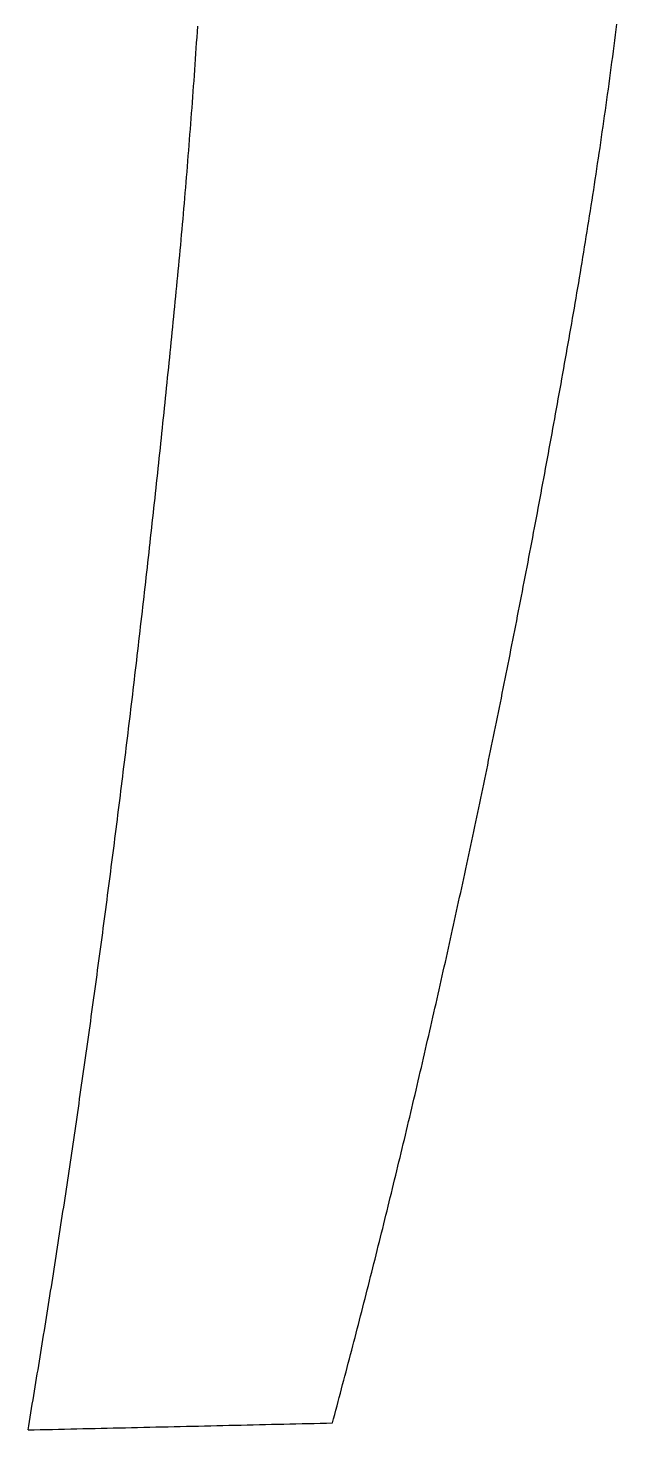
# Model space of a CAD drawing. Header units: inches. Extents: x 10 to 59099, y -255 to 18259.
# Drawn here: x 21345 to 24338, y -78 to 7049 of the extents above; entities that cross this region are included whole.
import ezdxf

# ---------------------------------------------------------------- set-up
doc = ezdxf.new("R2010")
doc.units = ezdxf.units.IN
doc.header["$MEASUREMENT"] = 0
doc.layers.add('VFDE_Folienkante 3dpoly', color=181, linetype='Continuous')

msp = doc.modelspace()

# ---------------------------------------------------------------- linework, layer by layer
at = {"layer": 'VFDE_Folienkante 3dpoly', "color": 2}
for p, q in [((22206, 7030.2, 10272.5), (22207.9, 7058.1, 10286.2)), ((24334.8, 7041.7, 10169.5), (24338.3, 7069.4, 10182.8)), ((22202.3, 6974.7, 10244.9), (22204.2, 7002.4, 10258.7)), ((22204.2, 7002.4, 10258.7), (22206, 7030.2, 10272.5)), ((24324, 6958.7, 10129.3), (24327.6, 6986.3, 10142.8)), ((24327.6, 6986.3, 10142.8), (24331.2, 7014, 10156.2)), ((24331.2, 7014, 10156.2), (24334.8, 7041.7, 10169.5)), ((22196.6, 6891.5, 10203.1), (22198.5, 6919.2, 10217.1)), ((22198.5, 6919.2, 10217.1), (22200.4, 6946.9, 10231.1)), ((22200.4, 6946.9, 10231.1), (22202.3, 6974.7, 10244.9)), ((24316.8, 6903.6, 10102.2), (24320.4, 6931.1, 10115.8)), ((24320.4, 6931.1, 10115.8), (24324, 6958.7, 10129.3)), ((22192.8, 6836.3, 10174.9), (22194.7, 6863.9, 10189)), ((22194.7, 6863.9, 10189), (22196.6, 6891.5, 10203.1)), ((24305.8, 6821.2, 10061), (24309.5, 6848.6, 10074.8)), ((24309.5, 6848.6, 10074.8), (24313.1, 6876.1, 10088.5)), ((24313.1, 6876.1, 10088.5), (24316.8, 6903.6, 10102.2)), ((22186.9, 6753.7, 10132.1), (22188.9, 6781.2, 10146.4)), ((22188.9, 6781.2, 10146.4), (22190.8, 6808.7, 10160.7)), ((22190.8, 6808.7, 10160.7), (22192.8, 6836.3, 10174.9)), ((24298.3, 6766.4, 10033.2), (24302.1, 6793.8, 10047.2)), ((24302.1, 6793.8, 10047.2), (24305.8, 6821.2, 10061)), ((22182.9, 6698.8, 10103.2), (22184.9, 6726.2, 10117.7)), ((22184.9, 6726.2, 10117.7), (22186.9, 6753.7, 10132.1)), ((24287, 6684.5, 9991.1), (24290.8, 6711.8, 10005.2)), ((24290.8, 6711.8, 10005.2), (24294.6, 6739.1, 10019.3)), ((24294.6, 6739.1, 10019.3), (24298.3, 6766.4, 10033.2)), ((22176.8, 6616.7, 10059.4), (22178.8, 6644, 10074)), ((22178.8, 6644, 10074), (22180.9, 6671.4, 10088.6)), ((22180.9, 6671.4, 10088.6), (22182.9, 6698.8, 10103.2)), ((24275.6, 6602.9, 9948.4), (24279.4, 6630.1, 9962.7)), ((24279.4, 6630.1, 9962.7), (24283.2, 6657.3, 9976.9)), ((24283.2, 6657.3, 9976.9), (24287, 6684.5, 9991.1)), ((22170.6, 6535, 10015), (22172.6, 6562.2, 10029.8)), ((22172.6, 6562.2, 10029.8), (22174.7, 6589.4, 10044.6)), ((22174.7, 6589.4, 10044.6), (22176.8, 6616.7, 10059.4)), ((24267.9, 6548.7, 9919.6), (24271.8, 6575.8, 9934)), ((24271.8, 6575.8, 9934), (24275.6, 6602.9, 9948.4)), ((22166.3, 6480.7, 9985), (22168.4, 6507.8, 10000)), ((22168.4, 6507.8, 10000), (22170.6, 6535, 10015)), ((24256.2, 6467.7, 9875.9), (24260.1, 6494.7, 9890.5)), ((24260.1, 6494.7, 9890.5), (24264, 6521.7, 9905.1)), ((24264, 6521.7, 9905.1), (24267.9, 6548.7, 9919.6)), ((22159.9, 6399.5, 9939.7), (22162, 6426.5, 9954.9)), ((22162, 6426.5, 9954.9), (22164.2, 6453.6, 9970)), ((22164.2, 6453.6, 9970), (22166.3, 6480.7, 9985)), ((24248.3, 6413.9, 9846.5), (24252.3, 6440.8, 9861.2)), ((24252.3, 6440.8, 9861.2), (24256.2, 6467.7, 9875.9)), ((22153.3, 6318.7, 9893.7), (22155.5, 6345.6, 9909.1)), ((22155.5, 6345.6, 9909.1), (22157.7, 6372.5, 9924.4)), ((22157.7, 6372.5, 9924.4), (22159.9, 6399.5, 9939.7)), ((24236.3, 6333.4, 9801.8), (24240.3, 6360.2, 9816.8)), ((24240.3, 6360.2, 9816.8), (24244.3, 6387, 9831.7)), ((24244.3, 6387, 9831.7), (24248.3, 6413.9, 9846.5)), ((22148.9, 6265, 9862.7), (22151.1, 6291.8, 9878.2)), ((22151.1, 6291.8, 9878.2), (22153.3, 6318.7, 9893.7)), ((24224.2, 6253.3, 9756.6), (24228.3, 6279.9, 9771.8)), ((24228.3, 6279.9, 9771.8), (24232.3, 6306.6, 9786.8)), ((24232.3, 6306.6, 9786.8), (24236.3, 6333.4, 9801.8)), ((22142.1, 6184.7, 9815.8), (22144.4, 6211.4, 9831.5)), ((22144.4, 6211.4, 9831.5), (22146.6, 6238.2, 9847.1)), ((22146.6, 6238.2, 9847.1), (22148.9, 6265, 9862.7)), ((24216.1, 6200, 9726.2), (24220.2, 6226.6, 9741.5)), ((24220.2, 6226.6, 9741.5), (24224.2, 6253.3, 9756.6)), ((22135.2, 6104.8, 9768.3), (22137.5, 6131.4, 9784.2)), ((22137.5, 6131.4, 9784.2), (22139.8, 6158, 9800)), ((22139.8, 6158, 9800), (22142.1, 6184.7, 9815.8)), ((24203.7, 6120.5, 9680.1), (24207.8, 6147, 9695.5)), ((24207.8, 6147, 9695.5), (24212, 6173.5, 9710.9)), ((24212, 6173.5, 9710.9), (24216.1, 6200, 9726.2)), ((22130.5, 6051.7, 9736.3), (22132.9, 6078.2, 9752.3)), ((22132.9, 6078.2, 9752.3), (22135.2, 6104.8, 9768.3)), ((24191.2, 6041.3, 9633.4), (24195.4, 6067.6, 9649)), ((24195.4, 6067.6, 9649), (24199.5, 6094, 9664.6)), ((24199.5, 6094, 9664.6), (24203.7, 6120.5, 9680.1)), ((22123.4, 5972.4, 9687.8), (22125.8, 5998.8, 9704)), ((22125.8, 5998.8, 9704), (22128.2, 6025.2, 9720.2)), ((22128.2, 6025.2, 9720.2), (22130.5, 6051.7, 9736.3)), ((24178.5, 5962.4, 9586.1), (24182.7, 5988.7, 9601.9)), ((24182.7, 5988.7, 9601.9), (24187, 6015, 9617.7)), ((24187, 6015, 9617.7), (24191.2, 6041.3, 9633.4)), ((22116.2, 5893.4, 9638.8), (22118.6, 5919.7, 9655.2)), ((22118.6, 5919.7, 9655.2), (22121, 5946, 9671.5)), ((22121, 5946, 9671.5), (22123.4, 5972.4, 9687.8)), ((24169.9, 5910.1, 9554.3), (24174.2, 5936.3, 9570.2)), ((24174.2, 5936.3, 9570.2), (24178.5, 5962.4, 9586.1)), ((22111.3, 5841, 9605.7), (22113.7, 5867.2, 9622.3)), ((22113.7, 5867.2, 9622.3), (22116.2, 5893.4, 9638.8)), ((24157, 5831.9, 9506.1), (24161.3, 5857.9, 9522.2)), ((24161.3, 5857.9, 9522.2), (24165.6, 5884, 9538.3)), ((24165.6, 5884, 9538.3), (24169.9, 5910.1, 9554.3)), ((22103.8, 5762.6, 9555.8), (22106.3, 5788.7, 9572.5)), ((22106.3, 5788.7, 9572.5), (22108.8, 5814.8, 9589.2)), ((22108.8, 5814.8, 9589.2), (22111.3, 5841, 9605.7)), ((24143.9, 5754, 9457.3), (24148.3, 5779.9, 9473.6)), ((24148.3, 5779.9, 9473.6), (24152.7, 5805.9, 9489.9)), ((24152.7, 5805.9, 9489.9), (24157, 5831.9, 9506.1)), ((22096.3, 5684.5, 9505.4), (22098.8, 5710.5, 9522.3)), ((22098.8, 5710.5, 9522.3), (22101.3, 5736.6, 9539.1)), ((22101.3, 5736.6, 9539.1), (22103.8, 5762.6, 9555.8)), ((24130.7, 5676.4, 9408.2), (24135.1, 5702.2, 9424.6)), ((24135.1, 5702.2, 9424.6), (24139.5, 5728.1, 9441)), ((24139.5, 5728.1, 9441), (24143.9, 5754, 9457.3)), ((22088.7, 5606.7, 9454.6), (22091.2, 5632.6, 9471.6)), ((22091.2, 5632.6, 9471.6), (22093.8, 5658.6, 9488.5)), ((22093.8, 5658.6, 9488.5), (22096.3, 5684.5, 9505.4)), ((24121.8, 5624.9, 9375.1), (24126.3, 5650.6, 9391.7)), ((24126.3, 5650.6, 9391.7), (24130.7, 5676.4, 9408.2)), ((22083.5, 5555, 9420.6), (22086.1, 5580.9, 9437.6)), ((22086.1, 5580.9, 9437.6), (22088.7, 5606.7, 9454.6)), ((24108.4, 5547.8, 9325.3), (24112.9, 5573.4, 9341.9)), ((24112.9, 5573.4, 9341.9), (24117.4, 5599.1, 9358.6)), ((24117.4, 5599.1, 9358.6), (24121.8, 5624.9, 9375.1)), ((22075.8, 5477.6, 9369.2), (22078.4, 5503.4, 9386.4)), ((22078.4, 5503.4, 9386.4), (22081, 5529.2, 9403.5)), ((22081, 5529.2, 9403.5), (22083.5, 5555, 9420.6)), ((24094.9, 5470.9, 9275.1), (24099.5, 5496.5, 9291.9)), ((24099.5, 5496.5, 9291.9), (24103.9, 5522.1, 9308.6)), ((24103.9, 5522.1, 9308.6), (24108.4, 5547.8, 9325.3)), ((22068, 5400.3, 9317.7), (22070.6, 5426, 9334.9)), ((22070.6, 5426, 9334.9), (22073.2, 5451.8, 9352.1)), ((22073.2, 5451.8, 9352.1), (22075.8, 5477.6, 9369.2)), ((24081.4, 5394.2, 9224.7), (24085.9, 5419.7, 9241.5)), ((24085.9, 5419.7, 9241.5), (24090.4, 5445.3, 9258.3)), ((24090.4, 5445.3, 9258.3), (24094.9, 5470.9, 9275.1)), ((22060.1, 5323.2, 9265.9), (22062.8, 5348.9, 9283.2)), ((22062.8, 5348.9, 9283.2), (22065.4, 5374.6, 9300.4)), ((22065.4, 5374.6, 9300.4), (22068, 5400.3, 9317.7)), ((24072.3, 5343.1, 9191), (24076.9, 5368.6, 9207.8)), ((24076.9, 5368.6, 9207.8), (24081.4, 5394.2, 9224.7)), ((22054.9, 5271.8, 9231.3), (22057.5, 5297.5, 9248.6)), ((22057.5, 5297.5, 9248.6), (22060.1, 5323.2, 9265.9)), ((24058.7, 5266.6, 9140.2), (24063.2, 5292.1, 9157.2)), ((24063.2, 5292.1, 9157.2), (24067.8, 5317.6, 9174.1)), ((24067.8, 5317.6, 9174.1), (24072.3, 5343.1, 9191)), ((22047, 5194.9, 9179.2), (22049.6, 5220.5, 9196.6)), ((22049.6, 5220.5, 9196.6), (22052.3, 5246.2, 9213.9)), ((22052.3, 5246.2, 9213.9), (22054.9, 5271.8, 9231.3)), ((24045, 5190.3, 9089.3), (24049.6, 5215.7, 9106.3)), ((24049.6, 5215.7, 9106.3), (24054.1, 5241.2, 9123.3)), ((24054.1, 5241.2, 9123.3), (24058.7, 5266.6, 9140.2)), ((22039.1, 5118, 9127), (22041.7, 5143.6, 9144.4)), ((22041.7, 5143.6, 9144.4), (22044.3, 5169.2, 9161.8)), ((22044.3, 5169.2, 9161.8), (22047, 5194.9, 9179.2)), ((24031.3, 5114, 9038.3), (24035.8, 5139.4, 9055.3)), ((24035.8, 5139.4, 9055.3), (24040.4, 5164.8, 9072.3)), ((24040.4, 5164.8, 9072.3), (24045, 5190.3, 9089.3)), ((22031.1, 5041.3, 9074.6), (22033.7, 5066.9, 9092.1)), ((22033.7, 5066.9, 9092.1), (22036.4, 5092.5, 9109.6)), ((22036.4, 5092.5, 9109.6), (22039.1, 5118, 9127)), ((24017.5, 5037.9, 8987.1), (24022.1, 5063.2, 9004.1)), ((24022.1, 5063.2, 9004.1), (24026.7, 5088.6, 9021.2)), ((24026.7, 5088.6, 9021.2), (24031.3, 5114, 9038.3)), ((22023.1, 4964.7, 9022.1), (22025.7, 4990.3, 9039.6)), ((22025.7, 4990.3, 9039.6), (22028.4, 5015.8, 9057.1)), ((22028.4, 5015.8, 9057.1), (22031.1, 5041.3, 9074.6)), ((24008.3, 4987.2, 8952.8), (24012.9, 5012.5, 8969.9)), ((24012.9, 5012.5, 8969.9), (24017.5, 5037.9, 8987.1)), ((22017.7, 4913.8, 8986.9), (22020.4, 4939.2, 9004.5)), ((22020.4, 4939.2, 9004.5), (22023.1, 4964.7, 9022.1)), ((23994.4, 4911.2, 8901.3), (23999, 4936.5, 8918.5)), ((23999, 4936.5, 8918.5), (24003.7, 4961.8, 8935.7)), ((24003.7, 4961.8, 8935.7), (24008.3, 4987.2, 8952.8)), ((22009.6, 4837.4, 8934.1), (22012.3, 4862.8, 8951.7)), ((22012.3, 4862.8, 8951.7), (22015, 4888.3, 8969.3)), ((22015, 4888.3, 8969.3), (22017.7, 4913.8, 8986.9)), ((23980.5, 4835.5, 8849.6), (23985.2, 4860.7, 8866.9)), ((23985.2, 4860.7, 8866.9), (23989.8, 4886, 8884.1)), ((23989.8, 4886, 8884.1), (23994.4, 4911.2, 8901.3)), ((22001.5, 4761.2, 8881), (22004.2, 4786.6, 8898.7)), ((22004.2, 4786.6, 8898.7), (22006.9, 4812, 8916.4)), ((22006.9, 4812, 8916.4), (22009.6, 4837.4, 8934.1)), ((23966.6, 4759.8, 8797.7), (23971.2, 4785, 8815)), ((23971.2, 4785, 8815), (23975.9, 4810.2, 8832.3)), ((23975.9, 4810.2, 8832.3), (23980.5, 4835.5, 8849.6)), ((21993.3, 4685.1, 8827.7), (21996, 4710.5, 8845.5)), ((21996, 4710.5, 8845.5), (21998.8, 4735.8, 8863.2)), ((21998.8, 4735.8, 8863.2), (22001.5, 4761.2, 8881)), ((23952.5, 4684.3, 8745.6), (23957.2, 4709.5, 8763)), ((23957.2, 4709.5, 8763), (23961.9, 4734.6, 8780.4)), ((23961.9, 4734.6, 8780.4), (23966.6, 4759.8, 8797.7)), ((21985.1, 4609.2, 8774.2), (21987.8, 4634.5, 8792)), ((21987.8, 4634.5, 8792), (21990.6, 4659.8, 8809.9)), ((21990.6, 4659.8, 8809.9), (21993.3, 4685.1, 8827.7)), ((23938.5, 4609, 8693.3), (23943.2, 4634.1, 8710.8)), ((23943.2, 4634.1, 8710.8), (23947.9, 4659.2, 8728.2)), ((23947.9, 4659.2, 8728.2), (23952.5, 4684.3, 8745.6)), ((21979.6, 4558.7, 8738.4), (21982.3, 4584, 8756.3)), ((21982.3, 4584, 8756.3), (21985.1, 4609.2, 8774.2)), ((23929.1, 4558.8, 8658.3), (23933.8, 4583.9, 8675.8)), ((23933.8, 4583.9, 8675.8), (23938.5, 4609, 8693.3)), ((21971.3, 4483.1, 8684.6), (21974, 4508.3, 8702.5)), ((21974, 4508.3, 8702.5), (21976.8, 4533.5, 8720.5)), ((21976.8, 4533.5, 8720.5), (21979.6, 4558.7, 8738.4)), ((23914.9, 4483.7, 8605.7), (23919.6, 4508.7, 8623.3)), ((23919.6, 4508.7, 8623.3), (23924.4, 4533.8, 8640.8)), ((23924.4, 4533.8, 8640.8), (23929.1, 4558.8, 8658.3)), ((21962.9, 4407.6, 8630.5), (21965.7, 4432.7, 8648.6)), ((21965.7, 4432.7, 8648.6), (21968.5, 4457.9, 8666.6)), ((21968.5, 4457.9, 8666.6), (21971.3, 4483.1, 8684.6)), ((23900.7, 4408.8, 8552.9), (23905.4, 4433.7, 8570.5)), ((23905.4, 4433.7, 8570.5), (23910.2, 4458.7, 8588.1)), ((23910.2, 4458.7, 8588.1), (23914.9, 4483.7, 8605.7)), ((21954.5, 4332.2, 8576.3), (21957.3, 4357.3, 8594.4)), ((21957.3, 4357.3, 8594.4), (21960.1, 4382.4, 8612.5)), ((21960.1, 4382.4, 8612.5), (21962.9, 4407.6, 8630.5)), ((23886.4, 4334, 8499.9), (23891.2, 4358.9, 8517.6)), ((23891.2, 4358.9, 8517.6), (23895.9, 4383.8, 8535.2)), ((23895.9, 4383.8, 8535.2), (23900.7, 4408.8, 8552.9)), ((21946.1, 4257, 8521.8), (21948.9, 4282, 8540)), ((21948.9, 4282, 8540), (21951.7, 4307.1, 8558.2)), ((21951.7, 4307.1, 8558.2), (21954.5, 4332.2, 8576.3)), ((23872.1, 4259.3, 8446.6), (23876.9, 4284.2, 8464.4)), ((23876.9, 4284.2, 8464.4), (23881.7, 4309.1, 8482.1)), ((23881.7, 4309.1, 8482.1), (23886.4, 4334, 8499.9)), ((21937.6, 4181.9, 8467.2), (21940.5, 4206.9, 8485.4)), ((21940.5, 4206.9, 8485.4), (21943.3, 4231.9, 8503.6)), ((21943.3, 4231.9, 8503.6), (21946.1, 4257, 8521.8)), ((23857.7, 4184.8, 8393.2), (23862.5, 4209.6, 8411)), ((23862.5, 4209.6, 8411), (23867.3, 4234.5, 8428.9)), ((23867.3, 4234.5, 8428.9), (23872.1, 4259.3, 8446.6)), ((21932, 4132, 8430.7), (21934.8, 4156.9, 8449)), ((21934.8, 4156.9, 8449), (21937.6, 4181.9, 8467.2)), ((23843.3, 4110.4, 8339.6), (23848.1, 4135.2, 8357.5)), ((23848.1, 4135.2, 8357.5), (23852.9, 4160, 8375.4)), ((23852.9, 4160, 8375.4), (23857.7, 4184.8, 8393.2)), ((21923.4, 4057.1, 8375.7), (21926.3, 4082.1, 8394.1)), ((21926.3, 4082.1, 8394.1), (21929.1, 4107, 8412.4)), ((21929.1, 4107, 8412.4), (21932, 4132, 8430.7)), ((23833.7, 4061, 8303.8), (23838.5, 4085.7, 8321.7)), ((23838.5, 4085.7, 8321.7), (23843.3, 4110.4, 8339.6)), ((21914.8, 3982.4, 8320.6), (21917.7, 4007.3, 8339)), ((21917.7, 4007.3, 8339), (21920.6, 4032.2, 8357.4)), ((21920.6, 4032.2, 8357.4), (21923.4, 4057.1, 8375.7)), ((23819.2, 3986.8, 8249.9), (23824, 4011.5, 8267.9)), ((23824, 4011.5, 8267.9), (23828.8, 4036.2, 8285.8)), ((23828.8, 4036.2, 8285.8), (23833.7, 4061, 8303.8)), ((21906.2, 3907.9, 8265.2), (21909.1, 3932.7, 8283.7)), ((21909.1, 3932.7, 8283.7), (21911.9, 3957.6, 8302.2)), ((21911.9, 3957.6, 8302.2), (21914.8, 3982.4, 8320.6)), ((23804.6, 3912.9, 8195.8), (23809.5, 3937.5, 8213.8)), ((23809.5, 3937.5, 8213.8), (23814.3, 3962.2, 8231.9)), ((23814.3, 3962.2, 8231.9), (23819.2, 3986.8, 8249.9)), ((21897.5, 3833.5, 8209.7), (21900.4, 3858.3, 8228.2)), ((21900.4, 3858.3, 8228.2), (21903.3, 3883.1, 8246.8)), ((21903.3, 3883.1, 8246.8), (21906.2, 3907.9, 8265.2)), ((23790, 3839, 8141.5), (23794.9, 3863.6, 8159.6)), ((23794.9, 3863.6, 8159.6), (23799.7, 3888.2, 8177.7)), ((23799.7, 3888.2, 8177.7), (23804.6, 3912.9, 8195.8)), ((21888.8, 3759.3, 8154), (21891.7, 3784, 8172.6)), ((21891.7, 3784, 8172.6), (21894.6, 3808.8, 8191.2)), ((21894.6, 3808.8, 8191.2), (21897.5, 3833.5, 8209.7)), ((23775.3, 3765.4, 8087), (23780.2, 3789.9, 8105.2)), ((23780.2, 3789.9, 8105.2), (23785.1, 3814.5, 8123.4)), ((23785.1, 3814.5, 8123.4), (23790, 3839, 8141.5)), ((21880, 3685.2, 8098.1), (21883, 3709.9, 8116.7)), ((21883, 3709.9, 8116.7), (21885.9, 3734.6, 8135.4)), ((21885.9, 3734.6, 8135.4), (21888.8, 3759.3, 8154)), ((23760.6, 3691.8, 8032.4), (23765.5, 3716.3, 8050.6)), ((23765.5, 3716.3, 8050.6), (23770.4, 3740.8, 8068.8)), ((23770.4, 3740.8, 8068.8), (23775.3, 3765.4, 8087)), ((21871.2, 3611.3, 8042), (21874.2, 3635.9, 8060.7)), ((21874.2, 3635.9, 8060.7), (21877.1, 3660.6, 8079.4)), ((21877.1, 3660.6, 8079.4), (21880, 3685.2, 8098.1)), ((23745.8, 3618.5, 7977.5), (23750.8, 3642.9, 7995.8)), ((23750.8, 3642.9, 7995.8), (23755.7, 3667.4, 8014.1)), ((23755.7, 3667.4, 8014.1), (23760.6, 3691.8, 8032.4)), ((21865.3, 3562.1, 8004.5), (21868.3, 3586.7, 8023.2)), ((21868.3, 3586.7, 8023.2), (21871.2, 3611.3, 8042)), ((23731, 3545.2, 7922.5), (23736, 3569.6, 7940.9)), ((23736, 3569.6, 7940.9), (23740.9, 3594, 7959.2)), ((23740.9, 3594, 7959.2), (23745.8, 3618.5, 7977.5)), ((21856.5, 3488.4, 7948), (21859.4, 3512.9, 7966.9)), ((21859.4, 3512.9, 7966.9), (21862.4, 3537.5, 7985.7)), ((21862.4, 3537.5, 7985.7), (21865.3, 3562.1, 8004.5)), ((23716.2, 3472.2, 7867.3), (23721.1, 3496.5, 7885.7)), ((23721.1, 3496.5, 7885.7), (23726.1, 3520.9, 7904.1)), ((23726.1, 3520.9, 7904.1), (23731, 3545.2, 7922.5)), ((21847.6, 3414.9, 7891.4), (21850.5, 3439.4, 7910.3)), ((21850.5, 3439.4, 7910.3), (21853.5, 3463.9, 7929.2)), ((21853.5, 3463.9, 7929.2), (21856.5, 3488.4, 7948)), ((23701.2, 3399.2, 7811.9), (23706.2, 3423.5, 7830.4)), ((23706.2, 3423.5, 7830.4), (23711.2, 3447.8, 7848.8)), ((23711.2, 3447.8, 7848.8), (23716.2, 3472.2, 7867.3)), ((21838.6, 3341.5, 7834.6), (21841.6, 3365.9, 7853.6)), ((21841.6, 3365.9, 7853.6), (21844.6, 3390.4, 7872.5)), ((21844.6, 3390.4, 7872.5), (21847.6, 3414.9, 7891.4)), ((23686.3, 3326.5, 7756.3), (23691.3, 3350.7, 7774.8)), ((23691.3, 3350.7, 7774.8), (23696.3, 3375, 7793.4)), ((23696.3, 3375, 7793.4), (23701.2, 3399.2, 7811.9)), ((21829.6, 3268.3, 7777.6), (21832.6, 3292.7, 7796.6)), ((21832.6, 3292.7, 7796.6), (21835.6, 3317.1, 7815.6)), ((21835.6, 3317.1, 7815.6), (21838.6, 3341.5, 7834.6)), ((23676.3, 3278, 7719.1), (23681.3, 3302.2, 7737.7)), ((23681.3, 3302.2, 7737.7), (23686.3, 3326.5, 7756.3)), ((21820.6, 3195.2, 7720.4), (21823.6, 3219.5, 7739.5)), ((21823.6, 3219.5, 7739.5), (21826.6, 3243.9, 7758.6)), ((21826.6, 3243.9, 7758.6), (21829.6, 3268.3, 7777.6)), ((23661.2, 3205.5, 7663.2), (23666.2, 3229.7, 7681.9)), ((23666.2, 3229.7, 7681.9), (23671.2, 3253.8, 7700.5)), ((23671.2, 3253.8, 7700.5), (23676.3, 3278, 7719.1)), ((21811.5, 3122.3, 7663), (21814.5, 3146.6, 7682.2)), ((21814.5, 3146.6, 7682.2), (21817.5, 3170.9, 7701.3)), ((21817.5, 3170.9, 7701.3), (21820.6, 3195.2, 7720.4)), ((23646.1, 3133.2, 7607.1), (23651.1, 3157.3, 7625.8)), ((23651.1, 3157.3, 7625.8), (23656.2, 3181.4, 7644.5)), ((23656.2, 3181.4, 7644.5), (23661.2, 3205.5, 7663.2)), ((21802.3, 3049.5, 7605.5), (21805.4, 3073.8, 7624.7)), ((21805.4, 3073.8, 7624.7), (21808.4, 3098, 7643.9)), ((21808.4, 3098, 7643.9), (21811.5, 3122.3, 7663)), ((23630.9, 3061, 7550.8), (23636, 3085, 7569.6)), ((23636, 3085, 7569.6), (23641.1, 3109.1, 7588.4)), ((23641.1, 3109.1, 7588.4), (23646.1, 3133.2, 7607.1)), ((21793.2, 2976.9, 7547.7), (21796.2, 3001.1, 7567)), ((21796.2, 3001.1, 7567), (21799.3, 3025.3, 7586.2)), ((21799.3, 3025.3, 7586.2), (21802.3, 3049.5, 7605.5)), ((23615.7, 2988.9, 7494.4), (23620.8, 3012.9, 7513.2)), ((23620.8, 3012.9, 7513.2), (23625.9, 3036.9, 7532)), ((23625.9, 3036.9, 7532), (23630.9, 3061, 7550.8)), ((21784, 2904.5, 7489.8), (21787, 2928.6, 7509.1)), ((21787, 2928.6, 7509.1), (21790.1, 2952.8, 7528.4)), ((21790.1, 2952.8, 7528.4), (21793.2, 2976.9, 7547.7)), ((23600.5, 2917, 7437.7), (23605.6, 2941, 7456.6)), ((23605.6, 2941, 7456.6), (23610.7, 2964.9, 7475.5)), ((23610.7, 2964.9, 7475.5), (23615.7, 2988.9, 7494.4)), ((21774.7, 2832.2, 7431.6), (21777.8, 2856.3, 7451)), ((21777.8, 2856.3, 7451), (21780.9, 2880.4, 7470.4)), ((21780.9, 2880.4, 7470.4), (21784, 2904.5, 7489.8)), ((23585.2, 2845.3, 7380.9), (23590.3, 2869.2, 7399.9)), ((23590.3, 2869.2, 7399.9), (23595.4, 2893.1, 7418.8)), ((23595.4, 2893.1, 7418.8), (23600.5, 2917, 7437.7)), ((21765.4, 2760.1, 7373.3), (21768.5, 2784.1, 7392.8)), ((21768.5, 2784.1, 7392.8), (21771.6, 2808.1, 7412.2)), ((21771.6, 2808.1, 7412.2), (21774.7, 2832.2, 7431.6)), ((23569.8, 2773.7, 7323.9), (23574.9, 2797.5, 7342.9)), ((23574.9, 2797.5, 7342.9), (23580.1, 2821.4, 7361.9)), ((23580.1, 2821.4, 7361.9), (23585.2, 2845.3, 7380.9)), ((21756.1, 2688.1, 7314.8), (21759.2, 2712.1, 7334.3)), ((21759.2, 2712.1, 7334.3), (21762.3, 2736, 7353.8)), ((21762.3, 2736, 7353.8), (21765.4, 2760.1, 7373.3)), ((23554.4, 2702.3, 7266.7), (23559.5, 2726, 7285.8)), ((23559.5, 2726, 7285.8), (23564.7, 2749.9, 7304.9)), ((23564.7, 2749.9, 7304.9), (23569.8, 2773.7, 7323.9)), ((21746.7, 2616.3, 7256.1), (21749.8, 2640.2, 7275.7)), ((21749.8, 2640.2, 7275.7), (21752.9, 2664.1, 7295.2)), ((21752.9, 2664.1, 7295.2), (21756.1, 2688.1, 7314.8)), ((23538.9, 2631, 7209.3), (23544.1, 2654.7, 7228.5)), ((23544.1, 2654.7, 7228.5), (23549.3, 2678.5, 7247.6)), ((23549.3, 2678.5, 7247.6), (23554.4, 2702.3, 7266.7)), ((21737.3, 2544.6, 7197.2), (21740.4, 2568.5, 7216.9)), ((21740.4, 2568.5, 7216.9), (21743.5, 2592.4, 7236.5)), ((21743.5, 2592.4, 7236.5), (21746.7, 2616.3, 7256.1)), ((23523.4, 2559.9, 7151.8), (23528.6, 2583.6, 7171)), ((23528.6, 2583.6, 7171), (23533.8, 2607.3, 7190.2)), ((23533.8, 2607.3, 7190.2), (23538.9, 2631, 7209.3)), ((21727.8, 2473.1, 7138.1), (21731, 2496.9, 7157.8)), ((21731, 2496.9, 7157.8), (21734.1, 2520.7, 7177.5)), ((21734.1, 2520.7, 7177.5), (21737.3, 2544.6, 7197.2)), ((23507.9, 2488.9, 7094.1), (23513.1, 2512.5, 7113.3)), ((23513.1, 2512.5, 7113.3), (23518.3, 2536.2, 7132.6)), ((23518.3, 2536.2, 7132.6), (23523.4, 2559.9, 7151.8)), ((21718.3, 2401.7, 7078.9), (21721.5, 2425.5, 7098.6)), ((21721.5, 2425.5, 7098.6), (21724.6, 2449.3, 7118.4)), ((21724.6, 2449.3, 7118.4), (21727.8, 2473.1, 7138.1)), ((23492.3, 2418.1, 7036.1), (23497.5, 2441.7, 7055.5)), ((23497.5, 2441.7, 7055.5), (23502.7, 2465.3, 7074.8)), ((23502.7, 2465.3, 7074.8), (23507.9, 2488.9, 7094.1)), ((21708.7, 2330.6, 7019.4), (21711.9, 2354.3, 7039.3)), ((21711.9, 2354.3, 7039.3), (21715.1, 2378, 7059.1)), ((21715.1, 2378, 7059.1), (21718.3, 2401.7, 7078.9)), ((23476.6, 2347.5, 6978), (23481.8, 2371, 6997.4)), ((23481.8, 2371, 6997.4), (23487.1, 2394.6, 7016.8)), ((23487.1, 2394.6, 7016.8), (23492.3, 2418.1, 7036.1)), ((21699.1, 2259.5, 6959.8), (21702.3, 2283.2, 6979.7)), ((21702.3, 2283.2, 6979.7), (21705.5, 2306.9, 6999.6)), ((21705.5, 2306.9, 6999.6), (21708.7, 2330.6, 7019.4)), ((23460.9, 2277, 6919.8), (23466.2, 2300.5, 6939.2)), ((23466.2, 2300.5, 6939.2), (23471.4, 2324, 6958.6)), ((23471.4, 2324, 6958.6), (23476.6, 2347.5, 6978)), ((21689.5, 2188.7, 6900), (21692.7, 2212.3, 6920)), ((21692.7, 2212.3, 6920), (21695.9, 2235.9, 6939.9)), ((21695.9, 2235.9, 6939.9), (21699.1, 2259.5, 6959.8)), ((23445.2, 2206.7, 6861.3), (23450.4, 2230.1, 6880.8)), ((23450.4, 2230.1, 6880.8), (23455.7, 2253.5, 6900.3)), ((23455.7, 2253.5, 6900.3), (23460.9, 2277, 6919.8)), ((21679.8, 2118, 6840), (21683.1, 2141.5, 6860)), ((21683.1, 2141.5, 6860), (21686.3, 2165.1, 6880)), ((21686.3, 2165.1, 6880), (21689.5, 2188.7, 6900)), ((23429.4, 2136.5, 6802.7), (23434.6, 2159.9, 6822.2)), ((23434.6, 2159.9, 6822.2), (23439.9, 2183.3, 6841.8)), ((23439.9, 2183.3, 6841.8), (23445.2, 2206.7, 6861.3)), ((21670.1, 2047.4, 6779.8), (21673.4, 2070.9, 6799.9)), ((21673.4, 2070.9, 6799.9), (21676.6, 2094.4, 6820)), ((21676.6, 2094.4, 6820), (21679.8, 2118, 6840)), ((23413.5, 2066.5, 6743.8), (23418.8, 2089.8, 6763.5)), ((23418.8, 2089.8, 6763.5), (23424.1, 2113.2, 6783.1)), ((23424.1, 2113.2, 6783.1), (23429.4, 2136.5, 6802.7)), ((21660.4, 1977.1, 6719.5), (21663.6, 2000.5, 6739.6)), ((21663.6, 2000.5, 6739.6), (21666.9, 2024, 6759.7)), ((21666.9, 2024, 6759.7), (21670.1, 2047.4, 6779.8)), ((23392.3, 1973.4, 6665.1), (23397.6, 1996.7, 6684.9)), ((23397.6, 1996.7, 6684.9), (23402.9, 2020, 6704.5)), ((23402.9, 2020, 6704.5), (23408.2, 2043.2, 6724.2)), ((23408.2, 2043.2, 6724.2), (23413.5, 2066.5, 6743.8)), ((21650.6, 1906.8, 6658.9), (21653.8, 1930.2, 6679.1)), ((21653.8, 1930.2, 6679.1), (21657.1, 1953.6, 6699.3)), ((21657.1, 1953.6, 6699.3), (21660.4, 1977.1, 6719.5)), ((23376.3, 1903.8, 6605.9), (23381.7, 1927, 6625.7)), ((23381.7, 1927, 6625.7), (23387, 1950.2, 6645.4)), ((23387, 1950.2, 6645.4), (23392.3, 1973.4, 6665.1)), ((21640.7, 1836.8, 6598.2), (21644, 1860.1, 6618.5)), ((21644, 1860.1, 6618.5), (21647.3, 1883.5, 6638.7)), ((21647.3, 1883.5, 6638.7), (21650.6, 1906.8, 6658.9)), ((23360.3, 1834.4, 6546.5), (23365.7, 1857.5, 6566.3)), ((23365.7, 1857.5, 6566.3), (23371, 1880.7, 6586.1)), ((23371, 1880.7, 6586.1), (23376.3, 1903.8, 6605.9)), ((21630.9, 1766.9, 6537.3), (21634.2, 1790.2, 6557.6)), ((21634.2, 1790.2, 6557.6), (21637.4, 1813.5, 6577.9)), ((21637.4, 1813.5, 6577.9), (21640.7, 1836.8, 6598.2)), ((23344.3, 1765.1, 6486.9), (23349.6, 1788.2, 6506.8)), ((23349.6, 1788.2, 6506.8), (23355, 1811.3, 6526.7)), ((23355, 1811.3, 6526.7), (23360.3, 1834.4, 6546.5)), ((21620.9, 1697.2, 6476.2), (21624.2, 1720.4, 6496.6)), ((21624.2, 1720.4, 6496.6), (21627.6, 1743.6, 6517)), ((21627.6, 1743.6, 6517), (21630.9, 1766.9, 6537.3)), ((23328.2, 1695.9, 6427.2), (23333.5, 1719, 6447.1)), ((23333.5, 1719, 6447.1), (23338.9, 1742, 6467)), ((23338.9, 1742, 6467), (23344.3, 1765.1, 6486.9)), ((21611, 1627.6, 6415), (21614.3, 1650.8, 6435.4)), ((21614.3, 1650.8, 6435.4), (21617.6, 1674, 6455.8)), ((21617.6, 1674, 6455.8), (21620.9, 1697.2, 6476.2)), ((23312, 1627, 6367.2), (23317.4, 1650, 6387.2)), ((23317.4, 1650, 6387.2), (23322.8, 1672.9, 6407.2)), ((23322.8, 1672.9, 6407.2), (23328.2, 1695.9, 6427.2)), ((21601, 1558.2, 6353.5), (21604.3, 1581.3, 6374)), ((21604.3, 1581.3, 6374), (21607.6, 1604.5, 6394.5)), ((21607.6, 1604.5, 6394.5), (21611, 1627.6, 6415)), ((23295.8, 1558.2, 6307.1), (23301.2, 1581.1, 6327.2)), ((23301.2, 1581.1, 6327.2), (23306.6, 1604, 6347.2)), ((23306.6, 1604, 6347.2), (23312, 1627, 6367.2)), ((21590.9, 1489, 6291.9), (21594.3, 1512, 6312.4)), ((21594.3, 1512, 6312.4), (21597.6, 1535.1, 6333)), ((21597.6, 1535.1, 6333), (21601, 1558.2, 6353.5)), ((23279.5, 1489.5, 6246.8), (23285, 1512.4, 6266.9)), ((23285, 1512.4, 6266.9), (23290.4, 1535.3, 6287)), ((23290.4, 1535.3, 6287), (23295.8, 1558.2, 6307.1)), ((21580.8, 1419.9, 6230.1), (21584.2, 1442.9, 6250.7)), ((21584.2, 1442.9, 6250.7), (21587.6, 1466, 6271.3)), ((21587.6, 1466, 6271.3), (21590.9, 1489, 6291.9)), ((23263.2, 1421.1, 6186.3), (23268.7, 1443.9, 6206.5)), ((23268.7, 1443.9, 6206.5), (23274.1, 1466.7, 6226.7)), ((23274.1, 1466.7, 6226.7), (23279.5, 1489.5, 6246.8)), ((21570.7, 1351, 6168.1), (21574.1, 1374, 6188.7)), ((21574.1, 1374, 6188.7), (21577.5, 1397, 6209.4)), ((21577.5, 1397, 6209.4), (21580.8, 1419.9, 6230.1)), ((23246.9, 1352.8, 6125.7), (23252.3, 1375.5, 6145.9)), ((23252.3, 1375.5, 6145.9), (23257.8, 1398.3, 6166.1)), ((23257.8, 1398.3, 6166.1), (23263.2, 1421.1, 6186.3)), ((21560.5, 1282.3, 6105.9), (21563.9, 1305.2, 6126.6)), ((21563.9, 1305.2, 6126.6), (21567.3, 1328.1, 6147.4)), ((21567.3, 1328.1, 6147.4), (21570.7, 1351, 6168.1)), ((23225, 1262, 6044.6), (23230.5, 1284.7, 6064.9)), ((23230.5, 1284.7, 6064.9), (23235.9, 1307.3, 6085.2)), ((23235.9, 1307.3, 6085.2), (23241.4, 1330.1, 6105.4)), ((23241.4, 1330.1, 6105.4), (23246.9, 1352.8, 6125.7)), ((21546.9, 1191, 6022.7), (21550.3, 1213.8, 6043.5)), ((21550.3, 1213.8, 6043.5), (21553.7, 1236.6, 6064.3)), ((21553.7, 1236.6, 6064.3), (21557.2, 1259.5, 6085.1)), ((21557.2, 1259.5, 6085.1), (21560.5, 1282.3, 6105.9)), ((23208.5, 1194.1, 5983.5), (23214, 1216.7, 6003.9)), ((23214, 1216.7, 6003.9), (23219.5, 1239.3, 6024.2)), ((23219.5, 1239.3, 6024.2), (23225, 1262, 6044.6)), ((21536.7, 1122.6, 5960.1), (21540.1, 1145.4, 5981)), ((21540.1, 1145.4, 5981), (21543.5, 1168.2, 6001.9)), ((21543.5, 1168.2, 6001.9), (21546.9, 1191, 6022.7)), ((23192, 1126.3, 5922.3), (23197.5, 1148.9, 5942.7)), ((23197.5, 1148.9, 5942.7), (23203, 1171.5, 5963.1)), ((23203, 1171.5, 5963.1), (23208.5, 1194.1, 5983.5)), ((21526.4, 1054.4, 5897.4), (21529.8, 1077.1, 5918.3)), ((21529.8, 1077.1, 5918.3), (21533.2, 1099.9, 5939.2)), ((21533.2, 1099.9, 5939.2), (21536.7, 1122.6, 5960.1)), ((23175.5, 1058.7, 5860.9), (23181, 1081.2, 5881.4)), ((23181, 1081.2, 5881.4), (23186.5, 1103.8, 5901.8)), ((23186.5, 1103.8, 5901.8), (23192, 1126.3, 5922.3)), ((21516, 986.4, 5834.5), (21519.5, 1009.1, 5855.5)), ((21519.5, 1009.1, 5855.5), (21522.9, 1031.8, 5876.4)), ((21522.9, 1031.8, 5876.4), (21526.4, 1054.4, 5897.4)), ((23158.9, 991.3, 5799.3), (23164.4, 1013.8, 5819.9)), ((23164.4, 1013.8, 5819.9), (23169.9, 1036.2, 5840.4)), ((23169.9, 1036.2, 5840.4), (23175.5, 1058.7, 5860.9)), ((21505.6, 918.6, 5771.4), (21509.1, 941.2, 5792.4)), ((21509.1, 941.2, 5792.4), (21512.6, 963.8, 5813.4)), ((21512.6, 963.8, 5813.4), (21516, 986.4, 5834.5)), ((23142.2, 924.1, 5737.6), (23147.8, 946.5, 5758.2)), ((23147.8, 946.5, 5758.2), (23153.3, 968.9, 5778.8)), ((23153.3, 968.9, 5778.8), (23158.9, 991.3, 5799.3)), ((21495.2, 850.9, 5708.1), (21498.7, 873.4, 5729.2)), ((21498.7, 873.4, 5729.2), (21502.2, 896, 5750.3)), ((21502.2, 896, 5750.3), (21505.6, 918.6, 5771.4)), ((23120, 834.7, 5655), (23125.5, 857, 5675.7)), ((23125.5, 857, 5675.7), (23131.1, 879.3, 5696.4)), ((23131.1, 879.3, 5696.4), (23136.7, 901.7, 5717)), ((23136.7, 901.7, 5717), (23142.2, 924.1, 5737.6)), ((21484.8, 783.4, 5644.7), (21488.3, 805.9, 5665.8)), ((21488.3, 805.9, 5665.8), (21491.7, 828.4, 5687)), ((21491.7, 828.4, 5687), (21495.2, 850.9, 5708.1)), ((23103.2, 767.8, 5592.9), (23108.8, 790.1, 5613.6)), ((23108.8, 790.1, 5613.6), (23114.4, 812.4, 5634.3)), ((23114.4, 812.4, 5634.3), (23120, 834.7, 5655)), ((21470.8, 693.6, 5559.8), (21474.3, 716, 5581.1)), ((21474.3, 716, 5581.1), (21477.8, 738.5, 5602.3)), ((21477.8, 738.5, 5602.3), (21481.3, 760.9, 5623.5)), ((21481.3, 760.9, 5623.5), (21484.8, 783.4, 5644.7)), ((23086.4, 701.1, 5530.6), (23092, 723.3, 5551.4)), ((23092, 723.3, 5551.4), (23097.6, 745.5, 5572.2)), ((23097.6, 745.5, 5572.2), (23103.2, 767.8, 5592.9)), ((21460.2, 626.6, 5495.9), (21463.7, 648.9, 5517.2)), ((21463.7, 648.9, 5517.2), (21467.2, 671.3, 5538.5)), ((21467.2, 671.3, 5538.5), (21470.8, 693.6, 5559.8)), ((23069.6, 634.6, 5468.1), (23075.2, 656.8, 5489)), ((23075.2, 656.8, 5489), (23080.8, 678.9, 5509.8)), ((23080.8, 678.9, 5509.8), (23086.4, 701.1, 5530.6)), ((21449.6, 559.7, 5431.9), (21453.1, 581.9, 5453.3)), ((21453.1, 581.9, 5453.3), (21456.7, 604.2, 5474.6)), ((21456.7, 604.2, 5474.6), (21460.2, 626.6, 5495.9)), ((23052.7, 568.3, 5405.5), (23058.3, 590.4, 5426.4)), ((23058.3, 590.4, 5426.4), (23063.9, 612.5, 5447.3)), ((23063.9, 612.5, 5447.3), (23069.6, 634.6, 5468.1)), ((21439, 493, 5367.6), (21442.5, 515.2, 5389.1)), ((21442.5, 515.2, 5389.1), (21446.1, 537.4, 5410.5)), ((21446.1, 537.4, 5410.5), (21449.6, 559.7, 5431.9)), ((23030, 480.1, 5321.7), (23035.7, 502.1, 5342.6)), ((23035.7, 502.1, 5342.6), (23041.4, 524.2, 5363.6)), ((23041.4, 524.2, 5363.6), (23047, 546.2, 5384.6)), ((23047, 546.2, 5384.6), (23052.7, 568.3, 5405.5)), ((21428.3, 426.5, 5303.2), (21431.9, 448.6, 5324.7)), ((21431.9, 448.6, 5324.7), (21435.4, 470.8, 5346.2)), ((21435.4, 470.8, 5346.2), (21439, 493, 5367.6)), ((23013, 414.3, 5258.6), (23018.7, 436.2, 5279.6)), ((23018.7, 436.2, 5279.6), (23024.4, 458.2, 5300.7)), ((23024.4, 458.2, 5300.7), (23030, 480.1, 5321.7)), ((21414, 338.1, 5216.9), (21417.6, 360.2, 5238.5)), ((21417.6, 360.2, 5238.5), (21421.2, 382.2, 5260.1)), ((21421.2, 382.2, 5260.1), (21424.7, 404.3, 5281.6)), ((21424.7, 404.3, 5281.6), (21428.3, 426.5, 5303.2)), ((22995.9, 348.6, 5195.3), (23001.6, 370.4, 5216.4)), ((23001.6, 370.4, 5216.4), (23007.3, 392.3, 5237.5)), ((23007.3, 392.3, 5237.5), (23013, 414.3, 5258.6)), ((21403.3, 272, 5152), (21406.8, 294, 5173.7)), ((21406.8, 294, 5173.7), (21410.4, 316.1, 5195.3)), ((21410.4, 316.1, 5195.3), (21414, 338.1, 5216.9)), ((22978.7, 283, 5131.9), (22984.4, 304.9, 5153.1)), ((22984.4, 304.9, 5153.1), (22990.1, 326.7, 5174.2)), ((22990.1, 326.7, 5174.2), (22995.9, 348.6, 5195.3)), ((21392.5, 206.1, 5087), (21396.1, 228.1, 5108.7)), ((21396.1, 228.1, 5108.7), (21399.7, 250, 5130.3)), ((21399.7, 250, 5130.3), (21403.3, 272, 5152)), ((22955.8, 195.9, 5047.1), (22961.5, 217.7, 5068.3)), ((22961.5, 217.7, 5068.3), (22967.2, 239.4, 5089.5)), ((22967.2, 239.4, 5089.5), (22973, 261.2, 5110.7)), ((22973, 261.2, 5110.7), (22978.7, 283, 5131.9)), ((21381.6, 140.3, 5021.8), (21385.2, 162.2, 5043.6)), ((21385.2, 162.2, 5043.6), (21388.9, 184.2, 5065.3)), ((21388.9, 184.2, 5065.3), (21392.5, 206.1, 5087)), ((22938.5, 130.7, 4983.4), (22944.3, 152.4, 5004.7)), ((22944.3, 152.4, 5004.7), (22950, 174.1, 5025.9)), ((22950, 174.1, 5025.9), (22955.8, 195.9, 5047.1)), ((21367.1, 52.7, 4934.8), (21370.8, 74.6, 4956.6)), ((21370.8, 74.6, 4956.6), (21374.4, 96.5, 4978.3)), ((21374.4, 96.5, 4978.3), (21378, 118.4, 5000.1)), ((21378, 118.4, 5000.1), (21381.6, 140.3, 5021.8)), ((22921.3, 65.5, 4919.6), (22927.1, 87.2, 4940.9)), ((22927.1, 87.2, 4940.9), (22932.8, 108.9, 4962.2)), ((22932.8, 108.9, 4962.2), (22938.5, 130.7, 4983.4)), ((21356.3, -12.9, 4869.5), (21359.9, 9, 4891.2)), ((21359.9, 9, 4891.2), (21363.5, 30.9, 4913)), ((21363.5, 30.9, 4913), (21367.1, 52.7, 4934.8)), ((22898.3, -21.2, 4834.4), (22904.1, 0.5, 4855.7)), ((22904.1, 0.5, 4855.7), (22909.8, 22.2, 4877)), ((22909.8, 22.2, 4877), (22915.6, 43.8, 4898.3)), ((22915.6, 43.8, 4898.3), (22921.3, 65.5, 4919.6)), ((21345.3, -78.4, 4804.1), (21349, -56.6, 4825.9)), ((21349, -56.6, 4825.9), (21352.6, -34.7, 4847.7)), ((21352.6, -34.7, 4847.7), (21356.3, -12.9, 4869.5)), ((22892.6, -42.9, 4813.1), (22898.3, -21.2, 4834.4))]:
    msp.add_line(p, q, dxfattribs=at)
at = {"layer": 'VFDE_Folienkante 3dpoly'}
for p, q in [((21623.8, -71.8, 4805.5), (21654.8, -71.1, 4805.6)), ((21654.8, -71.1, 4805.6), (21685.7, -70.4, 4805.8)), ((21685.7, -70.4, 4805.8), (21716.7, -69.6, 4806)), ((21716.7, -69.6, 4806), (21747.6, -68.9, 4806.2)), ((21747.6, -68.9, 4806.2), (21778.6, -68.2, 4806.4)), ((21778.6, -68.2, 4806.4), (21809.5, -67.5, 4806.5)), ((21809.5, -67.5, 4806.5), (21840.5, -66.8, 4806.7)), ((21840.5, -66.8, 4806.7), (21871.4, -66.1, 4806.9)), ((21871.4, -66.1, 4806.9), (21902.3, -65.4, 4807.1)), ((21902.3, -65.4, 4807.1), (21933.3, -64.7, 4807.3)), ((21933.3, -64.7, 4807.3), (21964.2, -64, 4807.5)), ((21964.2, -64, 4807.5), (21995.2, -63.3, 4807.7)), ((21995.2, -63.3, 4807.7), (22026.1, -62.6, 4807.8)), ((22026.1, -62.6, 4807.8), (22057.1, -61.9, 4808)), ((22057.1, -61.9, 4808), (22088, -61.1, 4808.2)), ((22088, -61.1, 4808.2), (22119, -60.4, 4808.4)), ((22119, -60.4, 4808.4), (22149.9, -59.7, 4808.6)), ((22149.9, -59.7, 4808.6), (22180.9, -59, 4808.7)), ((22180.9, -59, 4808.7), (22211.8, -58.3, 4808.9)), ((22211.8, -58.3, 4808.9), (22242.7, -57.6, 4809.1)), ((22242.7, -57.6, 4809.1), (22273.7, -56.9, 4809.3)), ((22273.7, -56.9, 4809.3), (22304.6, -56.1, 4809.4)), ((22304.6, -56.1, 4809.4), (22335.6, -55.4, 4809.6)), ((22335.6, -55.4, 4809.6), (22366.5, -54.7, 4809.8)), ((22366.5, -54.7, 4809.8), (22397.5, -54, 4810)), ((22397.5, -54, 4810), (22428.4, -53.3, 4810.1)), ((22428.4, -53.3, 4810.1), (22459.4, -52.6, 4810.3)), ((22459.4, -52.6, 4810.3), (22490.3, -51.9, 4810.5)), ((22490.3, -51.9, 4810.5), (22521.2, -51.2, 4810.7)), ((22521.2, -51.2, 4810.7), (22552.2, -50.4, 4810.9)), ((22552.2, -50.4, 4810.9), (22583.1, -49.7, 4811.1)), ((22583.1, -49.7, 4811.1), (22614.1, -49, 4811.3)), ((22614.1, -49, 4811.3), (22645, -48.4, 4811.5)), ((22645, -48.4, 4811.5), (22676, -47.7, 4811.7)), ((22676, -47.7, 4811.7), (22706.9, -47, 4811.9)), ((22706.9, -47, 4811.9), (22737.9, -46.3, 4812.1)), ((22737.9, -46.3, 4812.1), (22768.8, -45.6, 4812.3)), ((22768.8, -45.6, 4812.3), (22799.8, -44.9, 4812.5)), ((22799.8, -44.9, 4812.5), (22830.7, -44.3, 4812.7)), ((22830.7, -44.3, 4812.7), (22861.6, -43.6, 4812.9)), ((22861.6, -43.6, 4812.9), (22892.6, -42.9, 4813.1)), ((21345.3, -78.4, 4804.1), (21376.3, -77.7, 4804.2)), ((21376.3, -77.7, 4804.2), (21407.2, -76.9, 4804.4)), ((21407.2, -76.9, 4804.4), (21438.2, -76.2, 4804.5)), ((21438.2, -76.2, 4804.5), (21469.1, -75.5, 4804.7)), ((21469.1, -75.5, 4804.7), (21500.1, -74.7, 4804.8)), ((21500.1, -74.7, 4804.8), (21531, -74, 4805)), ((21531, -74, 4805), (21562, -73.3, 4805.1)), ((21562, -73.3, 4805.1), (21592.9, -72.5, 4805.3)), ((21592.9, -72.5, 4805.3), (21623.8, -71.8, 4805.5))]:
    msp.add_line(p, q, dxfattribs=at)

doc.saveas('drawing.dxf')
